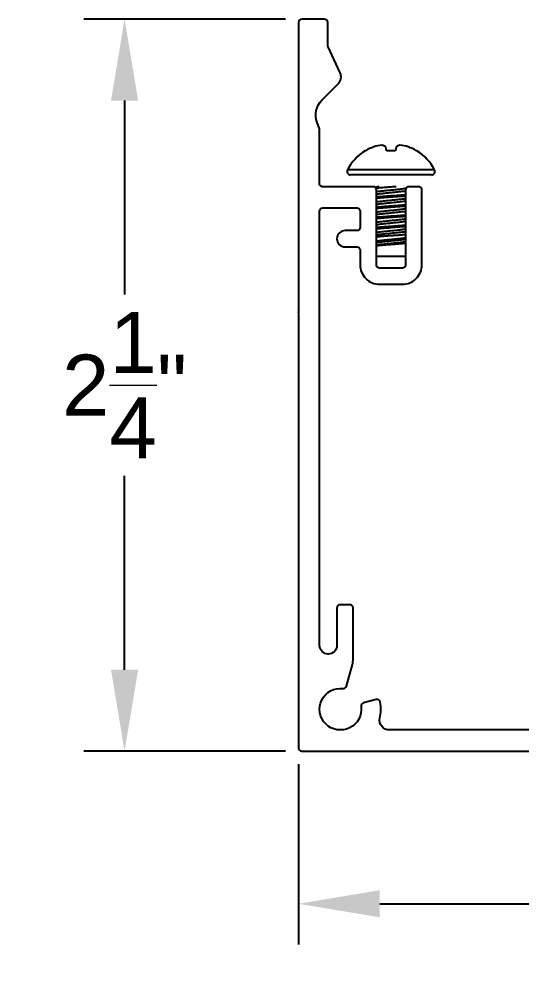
# Model space of a CAD drawing. Extents: x -2.16 to 4.91, y -0.7 to 3.49.
# Drawn here: x -2.158 to -0.614, y -0.697 to 2.25 of the extents above; entities that cross this region are included whole.
import ezdxf

# ---------------------------------------------------------------- set-up
doc = ezdxf.new("R2010")
doc.units = 0
doc.header["$LTSCALE"] = 0.5
doc.header["$MEASUREMENT"] = 0
doc.linetypes.add('PHANTOM', pattern=[0.5, 0.25, -0.05, 0.05, -0.05, 0.05, -0.05])
doc.layers.get('Defpoints').update_dxf_attribs({"linetype": 'CONTINUOUS'})
doc.layers.add('Construction', color=60, linetype='PHANTOM', plot=False)
doc.layers.add('CUST DWG', color=60, linetype='CONTINUOUS', lineweight=20)
doc.layers.add('Hardware', color=242, linetype='CONTINUOUS')
doc.layers.add('Housing', color=150, linetype='CONTINUOUS')
doc.styles.get("Standard").update_dxf_attribs({"font": 'arial.ttf'})
doc.dimstyles.get("Standard").update_dxf_attribs({"dimtxt": 0.18, "dimasz": 0.18, "dimexe": 0.18, "dimexo": 0.0625, "dimgap": 0.09, "dimtad": 0, "dimtih": 1, "dimtoh": 1, "dimdec": 4, "dimzin": 0, "dimdsep": 46, "dimtxsty": 'Standard', "dimcen": 0.09, "dimadec": 0, "dimazin": 0, "dimtfac": 1, "dimtdec": 4, "dimtofl": 0, "dimtmove": 0, "dimatfit": 3, "dimfxl": 1, "dimtolj": 1, "dimtzin": 0, "dimarcsym": 0})

# ---------------------------------------------------------------- blocks, each defined once
blk = doc.blocks.new('*D0')
at = {"layer": 'CUST DWG', "color": 0, "lineweight": -2, "transparency": 16777216}
for p, q in [((-1.34, 2.2502), (-1.9589, 2.2502)), ((-1.8339, 2.0002), (-1.8339, 1.4044)), ((-1.8339, 0.2502), (-1.8339, 0.8461)), ((-1.34, 0.0002), (-1.9589, 0.0002))]:
    blk.add_line(p, q, dxfattribs=at)
at = {"layer": 'CUST DWG', "color": 0, "transparency": 16777216}
for points in [[(-1.8755, 2.0002), (-1.7922, 2.0002), (-1.8339, 2.2502)], [(-1.8755, 0.2502), (-1.7922, 0.2502), (-1.8339, 0.0002)]]:
    blk.add_solid(points, dxfattribs=at)
at = {"layer": 'Defpoints', "color": 0, "transparency": 16777216}
for p in [(-1.29, 2.2502), (-1.8339, 0.0002), (-1.29, 0.0002)]:
    blk.add_point(p, dxfattribs=at)
at = {"layer": 'CUST DWG', "color": 0, "transparency": 16777216, "insert": (-1.8339, 1.1252), "char_height": 0.1875, "attachment_point": 5}
blk.add_mtext('\\A1;2{\\H1x;\\S1/4;}"', dxfattribs=at)
blk = doc.blocks.new('*D1')
at = {"layer": 'CUST DWG', "color": 0, "lineweight": -2, "transparency": 16777216}
for p, q in [((-1.3, -0.0398), (-1.3, -0.594)), ((1.3, -0.0398), (1.3, -0.594)), ((-1.05, -0.469), (-0.2378, -0.469)), ((1.05, -0.469), (0.2378, -0.469))]:
    blk.add_line(p, q, dxfattribs=at)
at = {"layer": 'CUST DWG', "color": 0, "transparency": 16777216}
for points in [[(-1.05, -0.4273), (-1.05, -0.5106), (-1.3, -0.469)], [(1.05, -0.4273), (1.05, -0.5106), (1.3, -0.469)]]:
    blk.add_solid(points, dxfattribs=at)
at = {"layer": 'Defpoints', "color": 0, "transparency": 16777216}
for p in [(-1.3, 0.0102), (1.3, 0.0102), (1.3, -0.469)]:
    blk.add_point(p, dxfattribs=at)
at = {"layer": 'CUST DWG', "color": 0, "transparency": 16777216, "insert": (0, -0.469), "char_height": 0.1875, "attachment_point": 5}
blk.add_mtext('\\A1;2{\\H1x;\\S5/8;}"', dxfattribs=at)

msp = doc.modelspace()

# ---------------------------------------------------------------- linework, layer by layer
at = {"layer": 'Construction', "ltscale": 0.5, "transparency": 16777216}
msp.add_point((-1.3, 1.34997), dxfattribs=at)
at = {"layer": 'Hardware', "linetype": 'Continuous', "lineweight": 25, "transparency": 16777216}
for p, q in [((-1.02964, 1.84565), (-1.03179, 1.85782)), ((-0.99946, 1.85782), (-1.00161, 1.84565)), ((-1.09384, 1.84565), (-1.09509, 1.84565)), ((-1.00161, 1.84565), (-1.02964, 1.84565)), ((-0.93616, 1.84565), (-0.93741, 1.84565)), ((-0.88189, 1.78741), (-1.14936, 1.78741)), ((-0.89166, 1.77125), (-1.13959, 1.77125)), ((-1.06062, 1.60875), (-1.02146, 1.60875)), ((-1.06062, 1.52125), (-0.97062, 1.52125))]:
    msp.add_line(p, q, dxfattribs=at)
at = {"layer": 'Hardware', "linetype": 'Continuous', "lineweight": 25, "transparency": 16777216, "flags": 128}
msp.add_lwpolyline([(-1.05225, 1.73525), (-1.05779, 1.73474), (-1.06464, 1.73407), (-1.0657, 1.73395)], dxfattribs=at)
at = {"layer": 'Hardware', "linetype": 'Continuous', "lineweight": 25, "transparency": 16777216}
for centre, radius, start, end in [((-1.016, 1.71532), 0.15181, 110.1727, 120.84939), ((-1.02983, 1.73741), 0.12642, 96.0768, 107.74085), ((-1.05246, 1.82823), 0.0361, 55.05902, 75.15367), ((-0.97879, 1.82823), 0.0361, 104.84633, 124.94098), ((-1.00142, 1.73741), 0.12642, 72.25915, 83.9232), ((-1.01525, 1.71532), 0.15181, 59.15061, 69.8273), ((-1.01563, 1.7172), 0.15105, 121.74209, 152.29992), ((-1.01563, 1.7172), 0.15105, 27.70008, 58.25791), ((-1.13959, 1.78228), 0.01104, 152.29992, 270), ((-0.89166, 1.78228), 0.01104, 270, 27.70008)]:
    msp.add_arc(centre, radius, start, end, dxfattribs=at)
for points, knots in [([(-0.99972, 1.73525), (-1.00209, 1.73507), (-1.00736, 1.73469), (-1.01563, 1.73414), (-1.02446, 1.73355), (-1.03328, 1.7329), (-1.04195, 1.73223), (-1.05023, 1.73153), (-1.0569, 1.73093), (-1.06069, 1.73056), (-1.06207, 1.73042)], [0.40924848, 0.40924848, 0.40924848, 0.40924848, 0.44153543, 0.48034854, 0.51916164, 0.55899839, 0.59954837, 0.64046472, 0.68138106, 0.70616109, 0.70616109, 0.70616109, 0.70616109]), ([(-0.96955, 1.72976), (-0.96986, 1.7297), (-0.97124, 1.72944), (-0.9741, 1.72899), (-0.97885, 1.7283), (-0.9848, 1.72753), (-0.99192, 1.7267), (-0.99962, 1.72587), (-1.00759, 1.72508), (-1.01563, 1.72437), (-1.02366, 1.72366), (-1.03163, 1.72287), (-1.03933, 1.72205), (-1.04645, 1.72121), (-1.05273, 1.7204), (-1.05738, 1.71972), (-1.05978, 1.71933), (-1.06062, 1.71918)], [0.10649482, 0.10649482, 0.10649482, 0.10649482, 0.11947315, 0.16216405, 0.20598935, 0.25957326, 0.31362556, 0.36744263, 0.4203392, 0.47169951, 0.52305982, 0.57595639, 0.62977346, 0.68382576, 0.73740967, 0.78985787, 0.82250496, 0.82250496, 0.82250496, 0.82250496]), ([(-1.01563, 1.71656), (-1.01828, 1.71632), (-1.02366, 1.71584), (-1.03163, 1.71506), (-1.03933, 1.71423), (-1.04645, 1.7134), (-1.05273, 1.71258), (-1.05738, 1.7119), (-1.05977, 1.71152), (-1.06062, 1.71137)], [0, 0, 0, 0, 0.10888429, 0.22102547, 0.33511811, 0.44970944, 0.56330778, 0.67449842, 0.74387232, 0.74387232, 0.74387232, 0.74387232]), ([(-0.97062, 1.72175), (-0.97114, 1.72166), (-0.97168, 1.72157), (-0.97408, 1.72118), (-0.97621, 1.72086), (-0.98345, 1.71987), (-0.98941, 1.71916), (-1.00226, 1.71778), (-1.00911, 1.71712), (-1.01563, 1.71656)], [0.33618841, 0.33618841, 0.33618841, 0.33618841, 0.375, 0.375, 0.5, 0.5, 0.75, 0.75, 1, 1, 1, 1]), ([(-0.97062, 1.71036), (-0.97155, 1.71027), (-0.97488, 1.70995), (-0.98102, 1.7094), (-0.9893, 1.7087), (-0.99797, 1.70803), (-1.00679, 1.70738), (-1.0127, 1.70699), (-1.01563, 1.70679)], [0.58190165, 0.58190165, 0.58190165, 0.58190165, 0.6131397, 0.69187775, 0.7706158, 0.84864883, 0.92530935, 1, 1, 1, 1]), ([(-1.01563, 1.70679), (-1.02425, 1.70623), (-1.03333, 1.70557), (-1.04865, 1.70433), (-1.05506, 1.70376), (-1.06062, 1.70322)], [0, 0, 0, 0, 0.25, 0.25, 0.44994078, 0.44994078, 0.44994078, 0.44994078]), ([(-1.01563, 1.70289), (-1.01855, 1.70269), (-1.02446, 1.7023), (-1.03328, 1.70165), (-1.04195, 1.70098), (-1.05023, 1.70028), (-1.05637, 1.69973), (-1.0597, 1.69941), (-1.06062, 1.69931)], [0, 0, 0, 0, 0.07469065, 0.15135117, 0.2293842, 0.30812225, 0.3868603, 0.41809835, 0.41809835, 0.41809835, 0.41809835]), ([(-1.01563, 1.69312), (-1.02214, 1.69256), (-1.02899, 1.6919), (-1.04184, 1.69052), (-1.0478, 1.68981), (-1.05504, 1.68881), (-1.05717, 1.6885), (-1.05957, 1.68811), (-1.06011, 1.68802), (-1.06062, 1.68793)], [0, 0, 0, 0, 0.25, 0.25, 0.5, 0.5, 0.625, 0.625, 0.66381159, 0.66381159, 0.66381159, 0.66381159]), ([(-1.01563, 1.68531), (-1.01828, 1.68507), (-1.02366, 1.68459), (-1.03163, 1.68381), (-1.03933, 1.68298), (-1.04645, 1.68215), (-1.05273, 1.68133), (-1.05738, 1.68065), (-1.05977, 1.68027), (-1.06062, 1.68012)], [0, 0, 0, 0, 0.10888429, 0.22102547, 0.33511811, 0.44970944, 0.56330778, 0.67449842, 0.74387232, 0.74387232, 0.74387232, 0.74387232]), ([(-0.97062, 1.70646), (-0.97619, 1.70591), (-0.9826, 1.70535), (-0.99792, 1.70411), (-1.007, 1.70345), (-1.01563, 1.70289)], [0.55005922, 0.55005922, 0.55005922, 0.55005922, 0.75, 0.75, 1, 1, 1, 1]), ([(-0.97062, 1.69831), (-0.9717, 1.69812), (-0.97415, 1.69773), (-0.97885, 1.69705), (-0.9848, 1.69628), (-0.99192, 1.69545), (-0.99962, 1.69462), (-1.00759, 1.69383), (-1.01297, 1.69336), (-1.01563, 1.69312)], [0.25621606, 0.25621606, 0.25621606, 0.25621606, 0.34378676, 0.43669614, 0.55029369, 0.66488422, 0.77897607, 0.89111647, 1, 1, 1, 1]), ([(-0.97062, 1.6905), (-0.97114, 1.69041), (-0.97168, 1.69032), (-0.97408, 1.68993), (-0.97621, 1.68961), (-0.98345, 1.68862), (-0.98941, 1.68791), (-1.00226, 1.68653), (-1.00911, 1.68587), (-1.01563, 1.68531)], [0.33618841, 0.33618841, 0.33618841, 0.33618841, 0.375, 0.375, 0.5, 0.5, 0.75, 0.75, 1, 1, 1, 1]), ([(-1.01563, 1.67554), (-1.02425, 1.67498), (-1.03333, 1.67432), (-1.04865, 1.67308), (-1.05506, 1.67251), (-1.06062, 1.67197)], [0, 0, 0, 0, 0.25, 0.25, 0.44994078, 0.44994078, 0.44994078, 0.44994078]), ([(-1.01563, 1.67164), (-1.01855, 1.67144), (-1.02446, 1.67105), (-1.03328, 1.6704), (-1.04195, 1.66973), (-1.05023, 1.66903), (-1.05637, 1.66848), (-1.0597, 1.66816), (-1.06062, 1.66806)], [0, 0, 0, 0, 0.07469065, 0.15135117, 0.2293842, 0.30812225, 0.3868603, 0.41809835, 0.41809835, 0.41809835, 0.41809835]), ([(-1.01563, 1.66187), (-1.02214, 1.66131), (-1.02899, 1.66065), (-1.04184, 1.65927), (-1.0478, 1.65856), (-1.05504, 1.65756), (-1.05717, 1.65725), (-1.05957, 1.65686), (-1.06011, 1.65677), (-1.06062, 1.65668)], [0, 0, 0, 0, 0.25, 0.25, 0.5, 0.5, 0.625, 0.625, 0.66381159, 0.66381159, 0.66381159, 0.66381159]), ([(-1.01563, 1.65406), (-1.01828, 1.65382), (-1.02366, 1.65334), (-1.03163, 1.65256), (-1.03933, 1.65173), (-1.04645, 1.6509), (-1.05273, 1.65008), (-1.05738, 1.6494), (-1.05977, 1.64902), (-1.06062, 1.64887)], [0, 0, 0, 0, 0.10888429, 0.22102547, 0.33511811, 0.44970944, 0.56330778, 0.67449842, 0.74387232, 0.74387232, 0.74387232, 0.74387232]), ([(-0.97062, 1.67911), (-0.97155, 1.67902), (-0.97488, 1.6787), (-0.98102, 1.67815), (-0.9893, 1.67745), (-0.99797, 1.67678), (-1.00679, 1.67613), (-1.0127, 1.67574), (-1.01563, 1.67554)], [0.58190165, 0.58190165, 0.58190165, 0.58190165, 0.6131397, 0.69187775, 0.7706158, 0.84864883, 0.92530935, 1, 1, 1, 1]), ([(-0.97062, 1.67521), (-0.97619, 1.67466), (-0.9826, 1.6741), (-0.99792, 1.67286), (-1.007, 1.6722), (-1.01563, 1.67164)], [0.55005922, 0.55005922, 0.55005922, 0.55005922, 0.75, 0.75, 1, 1, 1, 1]), ([(-0.97062, 1.66706), (-0.9717, 1.66687), (-0.97415, 1.66648), (-0.97885, 1.6658), (-0.9848, 1.66503), (-0.99192, 1.6642), (-0.99962, 1.66337), (-1.00759, 1.66258), (-1.01297, 1.66211), (-1.01563, 1.66187)], [0.25621606, 0.25621606, 0.25621606, 0.25621606, 0.34378676, 0.43669614, 0.55029369, 0.66488422, 0.77897607, 0.89111647, 1, 1, 1, 1]), ([(-0.97062, 1.65925), (-0.97114, 1.65916), (-0.97168, 1.65907), (-0.97408, 1.65868), (-0.97621, 1.65836), (-0.98345, 1.65737), (-0.98941, 1.65666), (-1.00226, 1.65528), (-1.00911, 1.65462), (-1.01563, 1.65406)], [0.33618841, 0.33618841, 0.33618841, 0.33618841, 0.375, 0.375, 0.5, 0.5, 0.75, 0.75, 1, 1, 1, 1]), ([(-1.01563, 1.64429), (-1.02425, 1.64373), (-1.03333, 1.64307), (-1.04865, 1.64183), (-1.05506, 1.64126), (-1.06062, 1.64072)], [0, 0, 0, 0, 0.25, 0.25, 0.44994078, 0.44994078, 0.44994078, 0.44994078]), ([(-1.01563, 1.64039), (-1.01855, 1.64019), (-1.02446, 1.6398), (-1.03328, 1.63915), (-1.04195, 1.63848), (-1.05023, 1.63778), (-1.05637, 1.63723), (-1.0597, 1.63691), (-1.06062, 1.63681)], [0, 0, 0, 0, 0.07469065, 0.15135117, 0.2293842, 0.30812225, 0.3868603, 0.41809835, 0.41809835, 0.41809835, 0.41809835]), ([(-1.01563, 1.63062), (-1.02214, 1.63006), (-1.02899, 1.6294), (-1.04184, 1.62802), (-1.0478, 1.62731), (-1.05504, 1.62631), (-1.05717, 1.626), (-1.05957, 1.62561), (-1.06011, 1.62552), (-1.06062, 1.62543)], [0, 0, 0, 0, 0.25, 0.25, 0.5, 0.5, 0.625, 0.625, 0.66381159, 0.66381159, 0.66381159, 0.66381159]), ([(-1.01563, 1.62281), (-1.01828, 1.62257), (-1.02366, 1.62209), (-1.03163, 1.62131), (-1.03933, 1.62048), (-1.04645, 1.61965), (-1.05273, 1.61883), (-1.05738, 1.61815), (-1.05977, 1.61777), (-1.06062, 1.61762)], [0, 0, 0, 0, 0.10888429, 0.22102547, 0.33511811, 0.44970944, 0.56330778, 0.67449842, 0.74387232, 0.74387232, 0.74387232, 0.74387232]), ([(-0.97062, 1.64786), (-0.97155, 1.64777), (-0.97488, 1.64745), (-0.98102, 1.6469), (-0.9893, 1.6462), (-0.99797, 1.64553), (-1.00679, 1.64488), (-1.0127, 1.64449), (-1.01563, 1.64429)], [0.58190165, 0.58190165, 0.58190165, 0.58190165, 0.6131397, 0.69187775, 0.7706158, 0.84864883, 0.92530935, 1, 1, 1, 1]), ([(-0.97062, 1.64396), (-0.97619, 1.64341), (-0.9826, 1.64285), (-0.99792, 1.64161), (-1.007, 1.64095), (-1.01563, 1.64039)], [0.55005922, 0.55005922, 0.55005922, 0.55005922, 0.75, 0.75, 1, 1, 1, 1]), ([(-0.97062, 1.63581), (-0.9717, 1.63562), (-0.97415, 1.63523), (-0.97885, 1.63455), (-0.9848, 1.63378), (-0.99192, 1.63295), (-0.99962, 1.63212), (-1.00759, 1.63133), (-1.01297, 1.63086), (-1.01563, 1.63062)], [0.25621606, 0.25621606, 0.25621606, 0.25621606, 0.34378676, 0.43669614, 0.55029369, 0.66488422, 0.77897607, 0.89111647, 1, 1, 1, 1]), ([(-0.97062, 1.628), (-0.97114, 1.62791), (-0.97168, 1.62782), (-0.97408, 1.62743), (-0.97621, 1.62711), (-0.98345, 1.62612), (-0.98941, 1.62541), (-1.00226, 1.62403), (-1.00911, 1.62337), (-1.01563, 1.62281)], [0.33618841, 0.33618841, 0.33618841, 0.33618841, 0.375, 0.375, 0.5, 0.5, 0.75, 0.75, 1, 1, 1, 1]), ([(-1.01563, 1.61304), (-1.02496, 1.61243), (-1.03483, 1.61171), (-1.04997, 1.61047), (-1.05563, 1.60996), (-1.06062, 1.60947)], [0, 0, 0, 0, 0.5, 0.5, 0.83165189, 0.83165189, 0.83165189, 0.83165189]), ([(-1.02146, 1.60875), (-1.02326, 1.6086), (-1.02688, 1.6083), (-1.03225, 1.60783), (-1.03756, 1.60735), (-1.04278, 1.60685), (-1.04783, 1.60634), (-1.05272, 1.60583), (-1.05698, 1.60535), (-1.05956, 1.60505), (-1.06062, 1.60492)], [0, 0, 0, 0, 0.04974812, 0.09949631, 0.15056814, 0.20164002, 0.25351964, 0.30539927, 0.35878298, 0.39858523, 0.39858523, 0.39858523, 0.39858523]), ([(-1.01563, 1.59937), (-1.02214, 1.59881), (-1.02899, 1.59815), (-1.04184, 1.59677), (-1.0478, 1.59606), (-1.05504, 1.59506), (-1.05717, 1.59475), (-1.05957, 1.59436), (-1.06011, 1.59427), (-1.06062, 1.59418)], [0, 0, 0, 0, 0.25, 0.25, 0.5, 0.5, 0.625, 0.625, 0.66381159, 0.66381159, 0.66381159, 0.66381159]), ([(-1.01563, 1.59156), (-1.01828, 1.59132), (-1.02366, 1.59084), (-1.03163, 1.59006), (-1.03933, 1.58923), (-1.04645, 1.5884), (-1.05273, 1.58758), (-1.05738, 1.5869), (-1.05977, 1.58652), (-1.06062, 1.58637)], [0, 0, 0, 0, 0.108892, 0.22104113, 0.33514185, 0.44974129, 0.56334768, 0.6745462, 0.74392519, 0.74392519, 0.74392519, 0.74392519]), ([(-0.97062, 1.61661), (-0.97155, 1.61652), (-0.97488, 1.6162), (-0.98102, 1.61565), (-0.9893, 1.61495), (-0.99797, 1.61428), (-1.00679, 1.61363), (-1.0127, 1.61324), (-1.01563, 1.61304)], [0.58190165, 0.58190165, 0.58190165, 0.58190165, 0.6131397, 0.69187775, 0.7706158, 0.84864883, 0.92530935, 1, 1, 1, 1]), ([(-0.97062, 1.61271), (-0.97619, 1.61216), (-0.9826, 1.6116), (-0.99792, 1.61036), (-1.007, 1.6097), (-1.01563, 1.60914)], [0.55005922, 0.55005922, 0.55005922, 0.55005922, 0.75, 0.75, 1, 1, 1, 1]), ([(-0.97062, 1.60456), (-0.9717, 1.60437), (-0.97415, 1.60398), (-0.97885, 1.6033), (-0.9848, 1.60253), (-0.99192, 1.6017), (-0.99962, 1.60087), (-1.00759, 1.60008), (-1.01297, 1.59961), (-1.01563, 1.59937)], [0.25621606, 0.25621606, 0.25621606, 0.25621606, 0.34378676, 0.43669614, 0.55029369, 0.66488422, 0.77897607, 0.89111647, 1, 1, 1, 1]), ([(-0.97062, 1.59675), (-0.97114, 1.59666), (-0.97168, 1.59657), (-0.97408, 1.59618), (-0.97621, 1.59586), (-0.98345, 1.59487), (-0.98941, 1.59416), (-1.00226, 1.59278), (-1.00911, 1.59212), (-1.01563, 1.59156)], [0.33618841, 0.33618841, 0.33618841, 0.33618841, 0.375, 0.375, 0.5, 0.5, 0.75, 0.75, 1, 1, 1, 1]), ([(-1.06062, 1.58179), (-1.05956, 1.5819), (-1.05723, 1.58214), (-1.05337, 1.5825), (-1.04913, 1.58288), (-1.04467, 1.58326), (-1.03998, 1.58364), (-1.03506, 1.58402), (-1.02935, 1.58443), (-1.02286, 1.58488), (-1.01805, 1.58519), (-1.01563, 1.58534)], [0.47841806, 0.47841806, 0.47841806, 0.47841806, 0.52699168, 0.58115929, 0.63532691, 0.68861975, 0.74191258, 0.79675308, 0.85159355, 0.92529749, 1, 1, 1, 1]), ([(-1.01563, 1.57236), (-1.01725, 1.57222), (-1.02051, 1.57192), (-1.0254, 1.57145), (-1.03025, 1.57096), (-1.03498, 1.57045), (-1.03953, 1.56994), (-1.04389, 1.56943), (-1.04809, 1.56891), (-1.05204, 1.56838), (-1.05568, 1.56787), (-1.0585, 1.56745), (-1.06008, 1.5672), (-1.06062, 1.56711)], [0, 0, 0, 0, 0.04868219, 0.09736448, 0.14745941, 0.19755443, 0.24627158, 0.29498877, 0.34511525, 0.39524173, 0.44405784, 0.4928739, 0.51931154, 0.51931154, 0.51931154, 0.51931154]), ([(-1.01563, 1.56812), (-1.02214, 1.56756), (-1.02899, 1.5669), (-1.04184, 1.56552), (-1.0478, 1.56481), (-1.05504, 1.56381), (-1.05717, 1.5635), (-1.05957, 1.56311), (-1.06011, 1.56302), (-1.06062, 1.56293)], [0, 0, 0, 0, 0.25, 0.25, 0.5, 0.5, 0.625, 0.625, 0.66381159, 0.66381159, 0.66381159, 0.66381159]), ([(-1.01563, 1.58534), (-1.01386, 1.58546), (-1.01034, 1.58568), (-1.00503, 1.58603), (-0.99975, 1.5864), (-0.99456, 1.58677), (-0.98957, 1.58715), (-0.98476, 1.58753), (-0.98011, 1.58792), (-0.97571, 1.5883), (-0.97261, 1.58858), (-0.97097, 1.58873), (-0.97062, 1.58877)], [0, 0, 0, 0, 0.04842789, 0.09685583, 0.14668985, 0.1965239, 0.24496897, 0.29341405, 0.34326421, 0.39311436, 0.44159715, 0.45490075, 0.45490075, 0.45490075, 0.45490075]), ([(-0.97062, 1.57731), (-0.97172, 1.57716), (-0.97406, 1.57684), (-0.97788, 1.57635), (-0.98207, 1.57584), (-0.98654, 1.57531), (-0.99121, 1.57479), (-0.99599, 1.57427), (-1.0009, 1.57377), (-1.00595, 1.57326), (-1.01089, 1.57279), (-1.01412, 1.5725), (-1.01563, 1.57236)], [0.47364794, 0.47364794, 0.47364794, 0.47364794, 0.52338167, 0.57634471, 0.62930781, 0.68381802, 0.73832823, 0.79115496, 0.84398164, 0.89834496, 0.95270818, 1, 1, 1, 1]), ([(-0.97062, 1.57331), (-0.9717, 1.57312), (-0.97415, 1.57273), (-0.97885, 1.57205), (-0.9848, 1.57128), (-0.99192, 1.57045), (-0.99962, 1.56962), (-1.00759, 1.56883), (-1.01297, 1.56836), (-1.01563, 1.56812)], [0.25621606, 0.25621606, 0.25621606, 0.25621606, 0.34378676, 0.43669614, 0.55029369, 0.66488422, 0.77897607, 0.89111647, 1, 1, 1, 1]), ([(-0.97062, 1.5655), (-0.97114, 1.56541), (-0.97168, 1.56532), (-0.97408, 1.56493), (-0.97621, 1.56461), (-0.98345, 1.56362), (-0.98941, 1.56291), (-1.00226, 1.56153), (-1.00911, 1.56087), (-1.01563, 1.56031)], [0.33618841, 0.33618841, 0.33618841, 0.33618841, 0.375, 0.375, 0.5, 0.5, 0.75, 0.75, 1, 1, 1, 1]), ([(-1.01563, 1.55821), (-1.01406, 1.55832), (-1.01093, 1.55855), (-1.00622, 1.5589), (-1.00152, 1.55927), (-0.99692, 1.55964), (-0.99248, 1.56002), (-0.9882, 1.5604), (-0.98407, 1.56079), (-0.98016, 1.56117), (-0.97653, 1.56154), (-0.97336, 1.56188), (-0.97146, 1.5621), (-0.97062, 1.5622)], [0, 0, 0, 0, 0.04794539, 0.09589085, 0.14522835, 0.19456589, 0.24252944, 0.290493, 0.3398471, 0.38920119, 0.43721148, 0.48522174, 0.52633877, 0.52633877, 0.52633877, 0.52633877]), ([(-1.01563, 1.56031), (-1.01828, 1.56007), (-1.02366, 1.55959), (-1.03163, 1.55881), (-1.03933, 1.55798), (-1.04645, 1.55715), (-1.05273, 1.55633), (-1.05738, 1.55565), (-1.05977, 1.55527), (-1.06062, 1.55512)], [0, 0, 0, 0, 0.10889728, 0.22105186, 0.33515812, 0.44976312, 0.56337503, 0.67457894, 0.74396143, 0.74396143, 0.74396143, 0.74396143]), ([(-1.06062, 1.554), (-1.06028, 1.55405), (-1.05905, 1.55421), (-1.0568, 1.5545), (-1.0537, 1.55486), (-1.05032, 1.55523), (-1.04666, 1.55561), (-1.04276, 1.55599), (-1.03869, 1.55637), (-1.03443, 1.55675), (-1.02998, 1.55712), (-1.02533, 1.55749), (-1.02054, 1.55786), (-1.01727, 1.55809), (-1.01563, 1.55821)], [0.37965033, 0.37965033, 0.37965033, 0.37965033, 0.401502, 0.45519341, 0.50803302, 0.56087267, 0.61521597, 0.66955928, 0.72292292, 0.77628654, 0.83120078, 0.88611496, 0.94283248, 1, 1, 1, 1])]:
    msp.add_open_spline(points, degree=3, knots=knots, dxfattribs=at)
msp.add_open_spline([(-1.01563, 1.60914), (-1.01755, 1.60901), (-1.0195, 1.60888), (-1.02146, 1.60875)], degree=3, dxfattribs=at)
at = {"layer": 'Housing', "lineweight": 25, "transparency": 16777216}
for points in [[(-0.53, 0.06525), (-1.0208, 0.06525, -0.4810246), (-1.05006, 0.10187, 0.0994713), (-1.04887, 0.15071, 0.4401794), (-1.06131, 0.15864), (-1.10018, 0.14822, 0.3750467), (-1.10751, 0.1373, -2.9235551), (-1.16294, 0.19274, 0.3750467), (-1.15202, 0.20007), (-1.13409, 0.267, 0.0655435), (-1.13188, 0.28382), (-1.13188, 0.44021, 0.4142136), (-1.14188, 0.45021), (-1.17188, 0.45021, 0.4142136), (-1.18187, 0.44021), (-1.18187, 0.32521, -1), (-1.235, 0.32521), (-1.235, 1.66025, -0.4142136), (-1.225, 1.67025), (-1.12063, 1.67025, -0.4142136), (-1.11063, 1.66025), (-1.11063, 1.61025, -0.4142136), (-1.12063, 1.60025), (-1.15687, 1.60025, 1), (-1.15687, 1.55025), (-1.12063, 1.55025, -0.4142136), (-1.11063, 1.54025), (-1.11063, 1.49525, 0.4142136), (-1.05063, 1.43525), (-0.98062, 1.43525, 0.4142136), (-0.92062, 1.49525), (-0.92062, 1.72525, 0.4142136), (-0.93062, 1.73525), (-0.96062, 1.73525, 0.4142136), (-0.97062, 1.72525), (-0.97062, 1.49525, -0.4142136), (-0.98062, 1.48525), (-1.05063, 1.48525, -0.4142136), (-1.06062, 1.49525), (-1.06062, 1.72525, 0.4142136), (-1.07062, 1.73525), (-1.22236, 1.73497, -0.5084361), (-1.235, 1.74503), (-1.235, 1.90974, 0.0874887), (-1.2356, 1.91316), (-1.24284, 1.93304, -0.2914734), (-1.22772, 2.00123), (-1.17776, 2.05119, 0.3152988), (-1.17178, 2.08508), (-1.20906, 2.16504, -0.1095178), (-1.21, 2.16926), (-1.21, 2.24053, 0.4142136), (-1.22, 2.25025), (-1.22, 2.25025), (-1.28989, 2.24997, 0.4142136), (-1.3, 2.24014)], [(-1.3, 2.24025), (-1.3, 0.01003, 0.4142136), (-1.29, -0.00003), (1.29, 0.00003, 0.4142136)]]:
    msp.add_lwpolyline(points, format="xyb", dxfattribs=at)

# ---------------------------------------------------------------- dimensions: what is measured, and where the dimension line sits
at = {"layer": 'CUST DWG', "transparency": 16777216}
dim = msp.add_linear_dim(base=(-1.83386, 0.00025), p1=(-1.29, 2.25025), p2=(-1.29, 0.00025), angle=90, dimstyle='Standard', override={"dimtxt": 0.1875, "dimasz": 0.25, "dimexe": 0.125, "dimexo": 0.05, "dimgap": 0.06, "dimlunit": 4, "dimadec": 3, "dimtdec": 3}, dxfattribs=at)
dim.commit()
dim.dimension.update_dxf_attribs({"geometry": '*D0', "text_midpoint": (-1.83386, 1.12525)})
dim = msp.add_linear_dim(base=(1.3, -0.46896), p1=(-1.3, 0.01025), p2=(1.3, 0.01025), dimstyle='Standard', override={"dimtxt": 0.1875, "dimasz": 0.25, "dimexe": 0.125, "dimexo": 0.05, "dimgap": 0.06, "dimlunit": 4, "dimadec": 3, "dimtdec": 3}, dxfattribs=at)
dim.commit()
dim.dimension.update_dxf_attribs({"geometry": '*D1', "text_midpoint": (0, -0.46896)})

doc.saveas('drawing.dxf')
